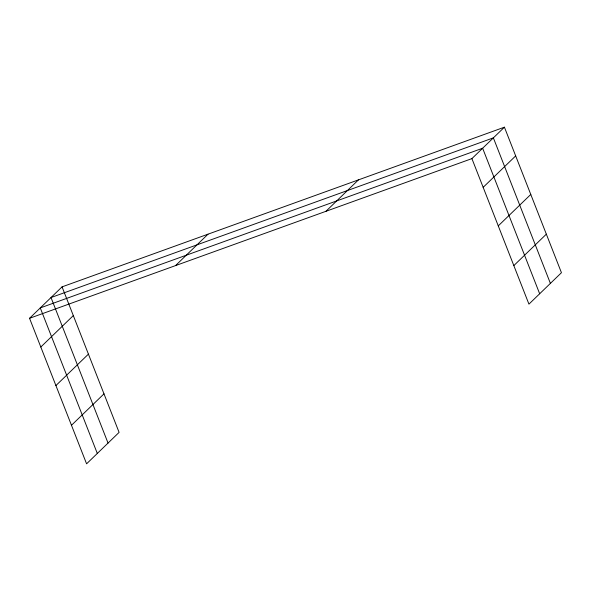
<?xml version="1.0" encoding="UTF-8"?>
<svg xmlns="http://www.w3.org/2000/svg" width="591" height="591" viewBox="0 0 591 591"><rect width="100%" height="100%" fill="white"/><g stroke="black" fill="none" stroke-linecap="round" stroke-linejoin="round"><path stroke-width="0.89" d="M62.062 286.864L119.094 432.383L86.582 463.817L29.55 318.298L62.062 286.864L504.418 127.183L561.45 272.702L528.938 304.136L471.906 158.617L504.418 127.183M40.809 347.02L73.321 315.587M175.527 265.603L208.039 234.169M55.909 385.561L88.428 354.127M71.474 425.276L103.994 393.842M325.929 211.312L358.442 179.878M483.165 187.34L515.677 155.906M498.265 225.88L530.784 194.446M513.83 265.595L546.343 234.162M29.55 318.298L471.906 158.617M550.398 283.392L493.367 137.866L51.011 297.546L108.042 443.073M539.664 293.764L482.633 148.238L40.277 307.918L97.308 453.445"/></g></svg>
